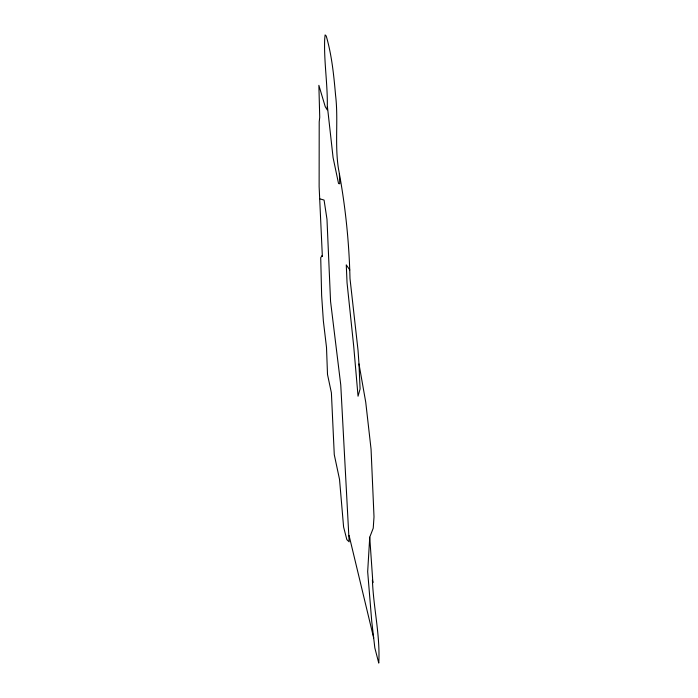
<?xml version="1.0" encoding="UTF-8"?>
<svg xmlns="http://www.w3.org/2000/svg" width="698" height="698" viewBox="0 0 698 698"><rect width="100%" height="100%" fill="white"/><g stroke="black" fill="none" stroke-linecap="round" stroke-linejoin="round"><path stroke-width="1.05" d="M369.739 537.207L367.671 571.662L371.711 621.045L374.835 647.901L378.761 663.1C380.323 635.398 373.421 607.853 372.418 580.134L372.88 582.621L369.739 537.207L373.238 528.177L374.006 516.843L371.057 449.198L365.735 402.17L358.981 363.937L358.03 350.309L349.986 278.432C349.148 241.77 345.292 205.003 338.495 168.933C334.604 144.477 338.504 119.786 335.572 95.251C333.819 75.323 331.838 55.308 326.236 36.026L325.111 34.9L324.675 39.411C323.846 62.942 328.086 86.369 327.205 109.83L325.251 106.689L318.873 85.331L319.728 117.281L319.204 121.862L319.126 186.61L322.354 256.419L322.136 255.573L320.722 257.641L321.638 295.481L323.357 320.923L326.507 347.456L327.51 374.468L331.393 392.8L334.272 454.66L339.525 479.386L343.599 526.999L346.845 539.641L349.148 541.84L340.764 384.991L330.564 301.431L326.978 219.242L324.073 200.064L320.024 198.904M349.803 269.995L346.269 264.874L347.046 282.742L353.712 346.287L358.048 396.211L360.081 388.952L358.981 363.937M349.052 535.392L373.666 637.893M327.441 106.873L333.086 157.626L338.547 183.574L339.795 183.749L339.368 173.793"/></g></svg>
